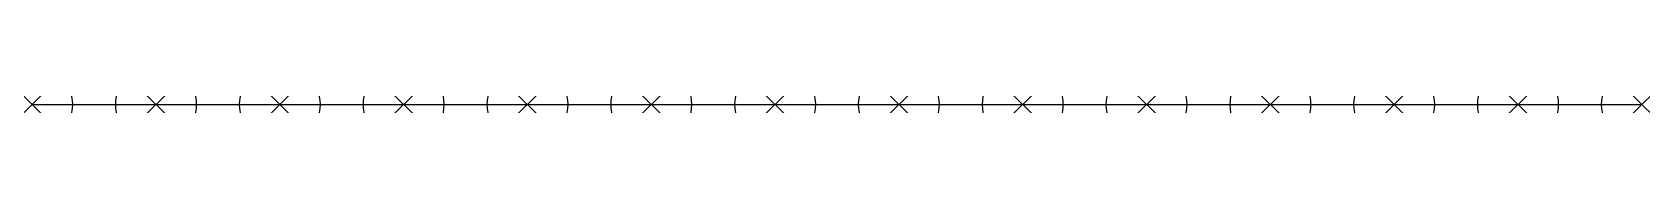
# Model space of a CAD drawing. Header units: inches. Extents: x 0 to 40, y 0 to 0.
# Drawn here: x 0 to 20, y 0 to 0 of the extents above; entities that cross this region are included whole.
import ezdxf

# ---------------------------------------------------------------- set-up
doc = ezdxf.new("R2010")
doc.units = ezdxf.units.IN
doc.header["$MEASUREMENT"] = 0
doc.header["$PDMODE"] = 35
for name, color, linetype in [('GF_Glass_01', 210, 'Continuous'), ('GF_Glass_02', 210, 'Continuous'), ('GF_Glass_03', 210, 'Continuous'), ('GF_Glass_04', 210, 'Continuous'), ('GF_Glass_05', 210, 'Continuous'), ('NF_Glassload', 150, 'Continuous'), ('NF_RestraintsXYZ', 70, 'Continuous'), ('NF_Windload_01', 40, 'Continuous'), ('NF_Windload_02', 40, 'Continuous'), ('NF_Windload_03', 40, 'Continuous'), ('NF_Windload_04', 40, 'Continuous'), ('NF_Windload_05', 40, 'Continuous'), ('NF_Windload_06', 40, 'Continuous'), ('NF_Windload_07', 40, 'Continuous'), ('NF_Windload_08', 40, 'Continuous'), ('NF_Windload_09', 40, 'Continuous'), ('NF_Windload_10', 40, 'Continuous'), ('NF_Windload_11', 40, 'Continuous'), ('NF_Windload_12', 40, 'Continuous'), ('NF_Windload_13', 40, 'Continuous'), ('NF_Windload_14', 40, 'Continuous'), ('NF_Windload_15', 40, 'Continuous')]:
    doc.layers.add(name, color=color, linetype=linetype)

msp = doc.modelspace()

# ---------------------------------------------------------------- linework, layer by layer
at = {"extrusion": (0, -1, -2e-16)}
for p, q in [((1.538, 0, 1.562), (1.538, 0)), ((3.077, 0, 1.562), (3.077, 0)), ((4.615, 0, 1.562), (4.615, 0)), ((6.154, 0, 1.562), (6.154, 0)), ((7.692, 0, 1.562), (7.692, 0)), ((9.231, 0, 1.562), (9.231, 0)), ((10.769, 0, 1.562), (10.769, 0)), ((12.308, 0, 1.562), (12.308, 0)), ((13.846, 0, 1.562), (13.846, 0)), ((15.385, 0, 1.562), (15.385, 0)), ((16.923, 0, 1.562), (16.923, 0)), ((18.462, 0, 1.562), (18.462, 0)), ((0, 0, 1.562), (1.538, 0, 1.562)), ((0, 0, 3.125), (1.538, 0, 3.125)), ((0, 0, 4.688), (1.538, 0, 4.688)), ((0, 0, 6.25), (1.538, 0, 6.25)), ((0, 0, 7.813), (1.538, 0, 7.813)), ((0, 0, 9.375), (1.538, 0, 9.375)), ((0, 0, 10.938), (1.538, 0, 10.938)), ((0, 0, 12.5), (1.538, 0, 12.5)), ((0, 0, 14.062), (1.538, 0, 14.062)), ((0, 0, 15.625), (1.538, 0, 15.625)), ((0, 0, 17.188), (1.538, 0, 17.188)), ((0, 0, 18.75), (1.538, 0, 18.75)), ((0, 0, 20.312), (1.538, 0, 20.312)), ((0, 0, 21.875), (1.538, 0, 21.875)), ((0, 0, 23.438), (1.538, 0, 23.438)), ((1.538, 0, 3.125), (1.538, 0, 1.562)), ((1.538, 0, 4.688), (1.538, 0, 3.125)), ((1.538, 0, 6.25), (1.538, 0, 4.688)), ((1.538, 0, 7.813), (1.538, 0, 6.25)), ((1.538, 0, 9.375), (1.538, 0, 7.813)), ((1.538, 0, 10.938), (1.538, 0, 9.375)), ((1.538, 0, 12.5), (1.538, 0, 10.938)), ((1.538, 0, 14.062), (1.538, 0, 12.5)), ((1.538, 0, 15.625), (1.538, 0, 14.062)), ((1.538, 0, 17.188), (1.538, 0, 15.625)), ((1.538, 0, 18.75), (1.538, 0, 17.188)), ((1.538, 0, 20.312), (1.538, 0, 18.75)), ((1.538, 0, 21.875), (1.538, 0, 20.312)), ((1.538, 0, 23.438), (1.538, 0, 21.875)), ((1.538, 0, 25), (1.538, 0, 23.438)), ((1.538, 0, 1.562), (3.077, 0, 1.562)), ((1.538, 0, 3.125), (3.077, 0, 3.125)), ((1.538, 0, 4.688), (3.077, 0, 4.688)), ((1.538, 0, 6.25), (3.077, 0, 6.25)), ((1.538, 0, 7.813), (3.077, 0, 7.813)), ((1.538, 0, 9.375), (3.077, 0, 9.375)), ((1.538, 0, 10.938), (3.077, 0, 10.938)), ((1.538, 0, 12.5), (3.077, 0, 12.5)), ((1.538, 0, 14.062), (3.077, 0, 14.062)), ((1.538, 0, 15.625), (3.077, 0, 15.625)), ((1.538, 0, 17.188), (3.077, 0, 17.188)), ((1.538, 0, 18.75), (3.077, 0, 18.75)), ((1.538, 0, 20.312), (3.077, 0, 20.312)), ((1.538, 0, 21.875), (3.077, 0, 21.875)), ((1.538, 0, 23.438), (3.077, 0, 23.438)), ((3.077, 0, 3.125), (3.077, 0, 1.562)), ((3.077, 0, 4.688), (3.077, 0, 3.125)), ((3.077, 0, 6.25), (3.077, 0, 4.688)), ((3.077, 0, 7.813), (3.077, 0, 6.25)), ((3.077, 0, 9.375), (3.077, 0, 7.813)), ((3.077, 0, 10.938), (3.077, 0, 9.375)), ((3.077, 0, 12.5), (3.077, 0, 10.938)), ((3.077, 0, 14.062), (3.077, 0, 12.5)), ((3.077, 0, 15.625), (3.077, 0, 14.062)), ((3.077, 0, 17.188), (3.077, 0, 15.625)), ((3.077, 0, 18.75), (3.077, 0, 17.188)), ((3.077, 0, 20.312), (3.077, 0, 18.75)), ((3.077, 0, 21.875), (3.077, 0, 20.312)), ((3.077, 0, 23.438), (3.077, 0, 21.875)), ((3.077, 0, 25), (3.077, 0, 23.438)), ((3.077, 0, 1.562), (4.615, 0, 1.562)), ((3.077, 0, 3.125), (4.615, 0, 3.125)), ((3.077, 0, 4.688), (4.615, 0, 4.688)), ((3.077, 0, 6.25), (4.615, 0, 6.25)), ((3.077, 0, 7.813), (4.615, 0, 7.813)), ((3.077, 0, 9.375), (4.615, 0, 9.375)), ((3.077, 0, 10.938), (4.615, 0, 10.938)), ((3.077, 0, 12.5), (4.615, 0, 12.5)), ((3.077, 0, 14.062), (4.615, 0, 14.062)), ((3.077, 0, 15.625), (4.615, 0, 15.625)), ((3.077, 0, 17.188), (4.615, 0, 17.188)), ((3.077, 0, 18.75), (4.615, 0, 18.75)), ((3.077, 0, 20.312), (4.615, 0, 20.312)), ((3.077, 0, 21.875), (4.615, 0, 21.875)), ((3.077, 0, 23.438), (4.615, 0, 23.438)), ((4.615, 0, 3.125), (4.615, 0, 1.562)), ((4.615, 0, 4.688), (4.615, 0, 3.125)), ((4.615, 0, 6.25), (4.615, 0, 4.688)), ((4.615, 0, 7.813), (4.615, 0, 6.25)), ((4.615, 0, 9.375), (4.615, 0, 7.813)), ((4.615, 0, 10.938), (4.615, 0, 9.375)), ((4.615, 0, 12.5), (4.615, 0, 10.938)), ((4.615, 0, 14.062), (4.615, 0, 12.5)), ((4.615, 0, 15.625), (4.615, 0, 14.062)), ((4.615, 0, 17.188), (4.615, 0, 15.625)), ((4.615, 0, 18.75), (4.615, 0, 17.188)), ((4.615, 0, 20.312), (4.615, 0, 18.75)), ((4.615, 0, 21.875), (4.615, 0, 20.312)), ((4.615, 0, 23.438), (4.615, 0, 21.875)), ((4.615, 0, 25), (4.615, 0, 23.438)), ((4.615, 0, 1.562), (6.154, 0, 1.562)), ((4.615, 0, 3.125), (6.154, 0, 3.125)), ((4.615, 0, 4.688), (6.154, 0, 4.688)), ((4.615, 0, 6.25), (6.154, 0, 6.25)), ((4.615, 0, 7.813), (6.154, 0, 7.813)), ((4.615, 0, 9.375), (6.154, 0, 9.375)), ((4.615, 0, 10.938), (6.154, 0, 10.938)), ((4.615, 0, 12.5), (6.154, 0, 12.5)), ((4.615, 0, 14.062), (6.154, 0, 14.062)), ((4.615, 0, 15.625), (6.154, 0, 15.625)), ((4.615, 0, 17.188), (6.154, 0, 17.188)), ((4.615, 0, 18.75), (6.154, 0, 18.75)), ((4.615, 0, 20.312), (6.154, 0, 20.312)), ((4.615, 0, 21.875), (6.154, 0, 21.875)), ((4.615, 0, 23.438), (6.154, 0, 23.438)), ((6.154, 0, 3.125), (6.154, 0, 1.562)), ((6.154, 0, 4.688), (6.154, 0, 3.125)), ((6.154, 0, 6.25), (6.154, 0, 4.688)), ((6.154, 0, 7.813), (6.154, 0, 6.25)), ((6.154, 0, 9.375), (6.154, 0, 7.813)), ((6.154, 0, 10.938), (6.154, 0, 9.375)), ((6.154, 0, 12.5), (6.154, 0, 10.938)), ((6.154, 0, 14.062), (6.154, 0, 12.5)), ((6.154, 0, 15.625), (6.154, 0, 14.062)), ((6.154, 0, 17.188), (6.154, 0, 15.625)), ((6.154, 0, 18.75), (6.154, 0, 17.188)), ((6.154, 0, 20.312), (6.154, 0, 18.75)), ((6.154, 0, 21.875), (6.154, 0, 20.312)), ((6.154, 0, 23.438), (6.154, 0, 21.875)), ((6.154, 0, 25), (6.154, 0, 23.438)), ((6.154, 0, 1.562), (7.692, 0, 1.562)), ((6.154, 0, 3.125), (7.692, 0, 3.125)), ((6.154, 0, 4.688), (7.692, 0, 4.688)), ((6.154, 0, 6.25), (7.692, 0, 6.25)), ((6.154, 0, 7.813), (7.692, 0, 7.813)), ((6.154, 0, 9.375), (7.692, 0, 9.375)), ((6.154, 0, 10.938), (7.692, 0, 10.938)), ((6.154, 0, 12.5), (7.692, 0, 12.5)), ((6.154, 0, 14.062), (7.692, 0, 14.062)), ((6.154, 0, 15.625), (7.692, 0, 15.625)), ((6.154, 0, 17.188), (7.692, 0, 17.188)), ((6.154, 0, 18.75), (7.692, 0, 18.75)), ((6.154, 0, 20.312), (7.692, 0, 20.312)), ((6.154, 0, 21.875), (7.692, 0, 21.875)), ((6.154, 0, 23.438), (7.692, 0, 23.438)), ((7.692, 0, 3.125), (7.692, 0, 1.562)), ((7.692, 0, 4.688), (7.692, 0, 3.125)), ((7.692, 0, 6.25), (7.692, 0, 4.688)), ((7.692, 0, 7.813), (7.692, 0, 6.25)), ((7.692, 0, 9.375), (7.692, 0, 7.813)), ((7.692, 0, 10.938), (7.692, 0, 9.375)), ((7.692, 0, 12.5), (7.692, 0, 10.938)), ((7.692, 0, 14.062), (7.692, 0, 12.5)), ((7.692, 0, 15.625), (7.692, 0, 14.062)), ((7.692, 0, 17.188), (7.692, 0, 15.625)), ((7.692, 0, 18.75), (7.692, 0, 17.188)), ((7.692, 0, 20.312), (7.692, 0, 18.75)), ((7.692, 0, 21.875), (7.692, 0, 20.312)), ((7.692, 0, 23.438), (7.692, 0, 21.875)), ((7.692, 0, 25), (7.692, 0, 23.438)), ((7.692, 0, 1.562), (9.231, 0, 1.562)), ((7.692, 0, 3.125), (9.231, 0, 3.125)), ((7.692, 0, 4.688), (9.231, 0, 4.688)), ((7.692, 0, 6.25), (9.231, 0, 6.25)), ((7.692, 0, 7.813), (9.231, 0, 7.813)), ((7.692, 0, 9.375), (9.231, 0, 9.375)), ((7.692, 0, 10.938), (9.231, 0, 10.938)), ((7.692, 0, 12.5), (9.231, 0, 12.5)), ((7.692, 0, 14.062), (9.231, 0, 14.062)), ((7.692, 0, 15.625), (9.231, 0, 15.625)), ((7.692, 0, 17.188), (9.231, 0, 17.188)), ((7.692, 0, 18.75), (9.231, 0, 18.75)), ((7.692, 0, 20.312), (9.231, 0, 20.312)), ((7.692, 0, 21.875), (9.231, 0, 21.875)), ((7.692, 0, 23.438), (9.231, 0, 23.438)), ((9.231, 0, 3.125), (9.231, 0, 1.562)), ((9.231, 0, 4.688), (9.231, 0, 3.125)), ((9.231, 0, 6.25), (9.231, 0, 4.688)), ((9.231, 0, 7.813), (9.231, 0, 6.25)), ((9.231, 0, 9.375), (9.231, 0, 7.813)), ((9.231, 0, 10.938), (9.231, 0, 9.375)), ((9.231, 0, 12.5), (9.231, 0, 10.938)), ((9.231, 0, 14.062), (9.231, 0, 12.5)), ((9.231, 0, 15.625), (9.231, 0, 14.062)), ((9.231, 0, 17.188), (9.231, 0, 15.625)), ((9.231, 0, 18.75), (9.231, 0, 17.188)), ((9.231, 0, 20.312), (9.231, 0, 18.75)), ((9.231, 0, 21.875), (9.231, 0, 20.312)), ((9.231, 0, 23.438), (9.231, 0, 21.875)), ((9.231, 0, 25), (9.231, 0, 23.438)), ((9.231, 0, 1.562), (10.769, 0, 1.562)), ((9.231, 0, 3.125), (10.769, 0, 3.125)), ((9.231, 0, 4.688), (10.769, 0, 4.688)), ((9.231, 0, 6.25), (10.769, 0, 6.25)), ((9.231, 0, 7.813), (10.769, 0, 7.813)), ((9.231, 0, 9.375), (10.769, 0, 9.375)), ((9.231, 0, 10.938), (10.769, 0, 10.938)), ((9.231, 0, 12.5), (10.769, 0, 12.5)), ((9.231, 0, 14.062), (10.769, 0, 14.062)), ((9.231, 0, 15.625), (10.769, 0, 15.625)), ((9.231, 0, 17.188), (10.769, 0, 17.188)), ((9.231, 0, 18.75), (10.769, 0, 18.75)), ((9.231, 0, 20.312), (10.769, 0, 20.312)), ((9.231, 0, 21.875), (10.769, 0, 21.875)), ((9.231, 0, 23.438), (10.769, 0, 23.438)), ((10.769, 0, 3.125), (10.769, 0, 1.562)), ((10.769, 0, 4.688), (10.769, 0, 3.125)), ((10.769, 0, 6.25), (10.769, 0, 4.688)), ((10.769, 0, 7.813), (10.769, 0, 6.25)), ((10.769, 0, 9.375), (10.769, 0, 7.813)), ((10.769, 0, 10.938), (10.769, 0, 9.375)), ((10.769, 0, 12.5), (10.769, 0, 10.938)), ((10.769, 0, 14.062), (10.769, 0, 12.5)), ((10.769, 0, 15.625), (10.769, 0, 14.062)), ((10.769, 0, 17.188), (10.769, 0, 15.625)), ((10.769, 0, 18.75), (10.769, 0, 17.188)), ((10.769, 0, 20.312), (10.769, 0, 18.75)), ((10.769, 0, 21.875), (10.769, 0, 20.312)), ((10.769, 0, 23.438), (10.769, 0, 21.875)), ((10.769, 0, 25), (10.769, 0, 23.438)), ((10.769, 0, 1.562), (12.308, 0, 1.562)), ((10.769, 0, 3.125), (12.308, 0, 3.125)), ((10.769, 0, 4.688), (12.308, 0, 4.688)), ((10.769, 0, 6.25), (12.308, 0, 6.25)), ((10.769, 0, 7.813), (12.308, 0, 7.813)), ((10.769, 0, 9.375), (12.308, 0, 9.375)), ((10.769, 0, 10.938), (12.308, 0, 10.938)), ((10.769, 0, 12.5), (12.308, 0, 12.5)), ((10.769, 0, 14.062), (12.308, 0, 14.062)), ((10.769, 0, 15.625), (12.308, 0, 15.625)), ((10.769, 0, 17.188), (12.308, 0, 17.188)), ((10.769, 0, 18.75), (12.308, 0, 18.75)), ((10.769, 0, 20.312), (12.308, 0, 20.312)), ((10.769, 0, 21.875), (12.308, 0, 21.875)), ((10.769, 0, 23.438), (12.308, 0, 23.438)), ((12.308, 0, 3.125), (12.308, 0, 1.562)), ((12.308, 0, 4.688), (12.308, 0, 3.125)), ((12.308, 0, 6.25), (12.308, 0, 4.688)), ((12.308, 0, 7.813), (12.308, 0, 6.25)), ((12.308, 0, 9.375), (12.308, 0, 7.813)), ((12.308, 0, 10.938), (12.308, 0, 9.375)), ((12.308, 0, 12.5), (12.308, 0, 10.938)), ((12.308, 0, 14.062), (12.308, 0, 12.5)), ((12.308, 0, 15.625), (12.308, 0, 14.062)), ((12.308, 0, 17.188), (12.308, 0, 15.625)), ((12.308, 0, 18.75), (12.308, 0, 17.188)), ((12.308, 0, 20.312), (12.308, 0, 18.75)), ((12.308, 0, 21.875), (12.308, 0, 20.312)), ((12.308, 0, 23.438), (12.308, 0, 21.875)), ((12.308, 0, 25), (12.308, 0, 23.438)), ((12.308, 0, 1.562), (13.846, 0, 1.562)), ((12.308, 0, 3.125), (13.846, 0, 3.125)), ((12.308, 0, 4.688), (13.846, 0, 4.688)), ((12.308, 0, 6.25), (13.846, 0, 6.25)), ((12.308, 0, 7.813), (13.846, 0, 7.813)), ((12.308, 0, 9.375), (13.846, 0, 9.375)), ((12.308, 0, 10.938), (13.846, 0, 10.938)), ((12.308, 0, 12.5), (13.846, 0, 12.5)), ((12.308, 0, 14.062), (13.846, 0, 14.062)), ((12.308, 0, 15.625), (13.846, 0, 15.625)), ((12.308, 0, 17.188), (13.846, 0, 17.188)), ((12.308, 0, 18.75), (13.846, 0, 18.75)), ((12.308, 0, 20.312), (13.846, 0, 20.312)), ((12.308, 0, 21.875), (13.846, 0, 21.875)), ((12.308, 0, 23.438), (13.846, 0, 23.438)), ((13.846, 0, 3.125), (13.846, 0, 1.562)), ((13.846, 0, 4.688), (13.846, 0, 3.125)), ((13.846, 0, 6.25), (13.846, 0, 4.688)), ((13.846, 0, 7.813), (13.846, 0, 6.25)), ((13.846, 0, 9.375), (13.846, 0, 7.813)), ((13.846, 0, 10.938), (13.846, 0, 9.375)), ((13.846, 0, 12.5), (13.846, 0, 10.938)), ((13.846, 0, 14.062), (13.846, 0, 12.5)), ((13.846, 0, 15.625), (13.846, 0, 14.062)), ((13.846, 0, 17.188), (13.846, 0, 15.625)), ((13.846, 0, 18.75), (13.846, 0, 17.188)), ((13.846, 0, 20.312), (13.846, 0, 18.75)), ((13.846, 0, 21.875), (13.846, 0, 20.312)), ((13.846, 0, 23.438), (13.846, 0, 21.875)), ((13.846, 0, 25), (13.846, 0, 23.438)), ((13.846, 0, 1.562), (15.385, 0, 1.562)), ((13.846, 0, 3.125), (15.385, 0, 3.125)), ((13.846, 0, 4.688), (15.385, 0, 4.688)), ((13.846, 0, 6.25), (15.385, 0, 6.25)), ((13.846, 0, 7.813), (15.385, 0, 7.813)), ((13.846, 0, 9.375), (15.385, 0, 9.375)), ((13.846, 0, 10.938), (15.385, 0, 10.938)), ((13.846, 0, 12.5), (15.385, 0, 12.5)), ((13.846, 0, 14.062), (15.385, 0, 14.062)), ((13.846, 0, 15.625), (15.385, 0, 15.625)), ((13.846, 0, 17.188), (15.385, 0, 17.188)), ((13.846, 0, 18.75), (15.385, 0, 18.75)), ((13.846, 0, 20.312), (15.385, 0, 20.312)), ((13.846, 0, 21.875), (15.385, 0, 21.875)), ((13.846, 0, 23.438), (15.385, 0, 23.438)), ((15.385, 0, 3.125), (15.385, 0, 1.562)), ((15.385, 0, 4.688), (15.385, 0, 3.125)), ((15.385, 0, 6.25), (15.385, 0, 4.688)), ((15.385, 0, 7.813), (15.385, 0, 6.25)), ((15.385, 0, 9.375), (15.385, 0, 7.813)), ((15.385, 0, 10.938), (15.385, 0, 9.375)), ((15.385, 0, 12.5), (15.385, 0, 10.938)), ((15.385, 0, 14.062), (15.385, 0, 12.5)), ((15.385, 0, 15.625), (15.385, 0, 14.062)), ((15.385, 0, 17.188), (15.385, 0, 15.625)), ((15.385, 0, 18.75), (15.385, 0, 17.188)), ((15.385, 0, 20.312), (15.385, 0, 18.75)), ((15.385, 0, 21.875), (15.385, 0, 20.312)), ((15.385, 0, 23.438), (15.385, 0, 21.875)), ((15.385, 0, 25), (15.385, 0, 23.438)), ((15.385, 0, 1.562), (16.923, 0, 1.562)), ((15.385, 0, 3.125), (16.923, 0, 3.125)), ((15.385, 0, 4.688), (16.923, 0, 4.688)), ((15.385, 0, 6.25), (16.923, 0, 6.25)), ((15.385, 0, 7.813), (16.923, 0, 7.813)), ((15.385, 0, 9.375), (16.923, 0, 9.375)), ((15.385, 0, 10.938), (16.923, 0, 10.938)), ((15.385, 0, 12.5), (16.923, 0, 12.5)), ((15.385, 0, 14.062), (16.923, 0, 14.062)), ((15.385, 0, 15.625), (16.923, 0, 15.625)), ((15.385, 0, 17.188), (16.923, 0, 17.188)), ((15.385, 0, 18.75), (16.923, 0, 18.75)), ((15.385, 0, 20.312), (16.923, 0, 20.312)), ((15.385, 0, 21.875), (16.923, 0, 21.875)), ((15.385, 0, 23.438), (16.923, 0, 23.438)), ((16.923, 0, 3.125), (16.923, 0, 1.562)), ((16.923, 0, 4.688), (16.923, 0, 3.125)), ((16.923, 0, 6.25), (16.923, 0, 4.688)), ((16.923, 0, 7.813), (16.923, 0, 6.25)), ((16.923, 0, 9.375), (16.923, 0, 7.813)), ((16.923, 0, 10.938), (16.923, 0, 9.375)), ((16.923, 0, 12.5), (16.923, 0, 10.938)), ((16.923, 0, 14.062), (16.923, 0, 12.5)), ((16.923, 0, 15.625), (16.923, 0, 14.062)), ((16.923, 0, 17.188), (16.923, 0, 15.625)), ((16.923, 0, 18.75), (16.923, 0, 17.188)), ((16.923, 0, 20.312), (16.923, 0, 18.75)), ((16.923, 0, 21.875), (16.923, 0, 20.312)), ((16.923, 0, 23.438), (16.923, 0, 21.875)), ((16.923, 0, 25), (16.923, 0, 23.438)), ((16.923, 0, 1.562), (18.462, 0, 1.562)), ((16.923, 0, 3.125), (18.462, 0, 3.125)), ((16.923, 0, 4.688), (18.462, 0, 4.688)), ((16.923, 0, 6.25), (18.462, 0, 6.25)), ((16.923, 0, 7.813), (18.462, 0, 7.813)), ((16.923, 0, 9.375), (18.462, 0, 9.375)), ((16.923, 0, 10.938), (18.462, 0, 10.938)), ((16.923, 0, 12.5), (18.462, 0, 12.5)), ((16.923, 0, 14.062), (18.462, 0, 14.062)), ((16.923, 0, 15.625), (18.462, 0, 15.625)), ((16.923, 0, 17.188), (18.462, 0, 17.188)), ((16.923, 0, 18.75), (18.462, 0, 18.75)), ((16.923, 0, 20.312), (18.462, 0, 20.312)), ((16.923, 0, 21.875), (18.462, 0, 21.875)), ((16.923, 0, 23.438), (18.462, 0, 23.438)), ((18.462, 0, 3.125), (18.462, 0, 1.562)), ((18.462, 0, 4.688), (18.462, 0, 3.125)), ((18.462, 0, 6.25), (18.462, 0, 4.688)), ((18.462, 0, 7.813), (18.462, 0, 6.25)), ((18.462, 0, 9.375), (18.462, 0, 7.813)), ((18.462, 0, 10.938), (18.462, 0, 9.375)), ((18.462, 0, 12.5), (18.462, 0, 10.938)), ((18.462, 0, 14.062), (18.462, 0, 12.5)), ((18.462, 0, 15.625), (18.462, 0, 14.062)), ((18.462, 0, 17.188), (18.462, 0, 15.625)), ((18.462, 0, 18.75), (18.462, 0, 17.188)), ((18.462, 0, 20.312), (18.462, 0, 18.75)), ((18.462, 0, 21.875), (18.462, 0, 20.312)), ((18.462, 0, 23.438), (18.462, 0, 21.875)), ((18.462, 0, 25), (18.462, 0, 23.438)), ((18.462, 0, 1.562), (20, 0, 1.562)), ((18.462, 0, 3.125), (20, 0, 3.125)), ((18.462, 0, 4.688), (20, 0, 4.688)), ((18.462, 0, 6.25), (20, 0, 6.25)), ((18.462, 0, 7.813), (20, 0, 7.813)), ((18.462, 0, 9.375), (20, 0, 9.375)), ((18.462, 0, 10.938), (20, 0, 10.938)), ((18.462, 0, 12.5), (20, 0, 12.5)), ((18.462, 0, 14.062), (20, 0, 14.062)), ((18.462, 0, 15.625), (20, 0, 15.625)), ((18.462, 0, 17.188), (20, 0, 17.188)), ((18.462, 0, 18.75), (20, 0, 18.75)), ((18.462, 0, 20.312), (20, 0, 20.312)), ((18.462, 0, 21.875), (20, 0, 21.875)), ((18.462, 0, 23.438), (20, 0, 23.438))]:
    msp.add_line(p, q, dxfattribs=at)
at = {"layer": 'GF_Glass_01', "extrusion": (0, -1, -2e-16)}
for p in [(1.538, 0), (3.077, 0), (1.538, 0, 1.562), (3.077, 0, 1.562)]:
    msp.add_point(p, dxfattribs=at)
at = {"layer": 'GF_Glass_02', "extrusion": (0, -1, -2e-16)}
for p in [(6.154, 0, 7.813), (6.154, 0, 9.375), (7.692, 0, 7.813), (7.692, 0, 9.375)]:
    msp.add_point(p, dxfattribs=at)
at = {"layer": 'GF_Glass_03', "extrusion": (0, -1, -2e-16)}
for p in [(16.923, 0, 12.5), (16.923, 0, 14.062), (18.462, 0, 12.5), (18.462, 0, 14.062)]:
    msp.add_point(p, dxfattribs=at)
at = {"layer": 'GF_Glass_04', "extrusion": (0, -1, -2e-16)}
for p in [(10.769, 0, 18.75), (10.769, 0, 20.312), (12.308, 0, 18.75), (12.308, 0, 20.312)]:
    msp.add_point(p, dxfattribs=at)
at = {"layer": 'GF_Glass_05', "extrusion": (0, -1, -2e-16)}
for p in [(1.538, 0, 21.875), (1.538, 0, 23.438), (3.077, 0, 21.875), (3.077, 0, 23.438)]:
    msp.add_point(p, dxfattribs=at)
at = {"layer": 'NF_Glassload', "extrusion": (0, -1, -2e-16)}
for p in [(1.538, 0, 7.813), (1.538, 0, 6.25), (1.538, 0, 4.688), (1.538, 0, 1.562), (1.538, 0, 3.125), (1.538, 0, 9.375), (1.538, 0, 10.938), (1.538, 0, 12.5), (1.538, 0, 14.062), (1.538, 0, 15.625), (1.538, 0, 17.188), (1.538, 0, 18.75), (1.538, 0, 20.312), (1.538, 0, 21.875), (1.538, 0, 23.438), (3.077, 0, 7.813), (3.077, 0, 6.25), (3.077, 0, 4.688), (3.077, 0, 1.562), (3.077, 0, 3.125), (3.077, 0, 9.375), (3.077, 0, 10.938), (3.077, 0, 12.5), (3.077, 0, 14.062), (3.077, 0, 15.625), (3.077, 0, 17.188), (3.077, 0, 18.75), (3.077, 0, 20.312), (3.077, 0, 21.875), (3.077, 0, 23.438), (4.615, 0, 7.813), (4.615, 0, 6.25), (4.615, 0, 4.688), (4.615, 0, 1.562), (4.615, 0, 3.125), (4.615, 0, 9.375), (4.615, 0, 10.938), (4.615, 0, 12.5), (4.615, 0, 14.062), (4.615, 0, 15.625), (4.615, 0, 17.188), (4.615, 0, 18.75), (4.615, 0, 20.312), (4.615, 0, 21.875), (4.615, 0, 23.438), (6.154, 0, 7.813), (6.154, 0, 6.25), (6.154, 0, 4.688), (6.154, 0, 1.562), (6.154, 0, 3.125), (6.154, 0, 9.375), (6.154, 0, 10.938), (6.154, 0, 12.5), (6.154, 0, 14.062), (6.154, 0, 15.625), (6.154, 0, 17.188), (6.154, 0, 18.75), (6.154, 0, 20.312), (6.154, 0, 21.875), (6.154, 0, 23.438), (7.692, 0, 7.813), (7.692, 0, 6.25), (7.692, 0, 4.688), (7.692, 0, 1.562), (7.692, 0, 3.125), (7.692, 0, 9.375), (7.692, 0, 10.938), (7.692, 0, 12.5), (7.692, 0, 14.062), (7.692, 0, 15.625), (7.692, 0, 17.188), (7.692, 0, 18.75), (7.692, 0, 20.312), (7.692, 0, 21.875), (7.692, 0, 23.438), (9.231, 0, 7.813), (9.231, 0, 6.25), (9.231, 0, 4.688), (9.231, 0, 1.562), (9.231, 0, 3.125), (9.231, 0, 9.375), (9.231, 0, 10.938), (9.231, 0, 12.5), (9.231, 0, 14.062), (9.231, 0, 15.625), (9.231, 0, 17.188), (9.231, 0, 18.75), (9.231, 0, 20.312), (9.231, 0, 21.875), (9.231, 0, 23.438), (10.769, 0, 7.813), (10.769, 0, 6.25), (10.769, 0, 4.688), (10.769, 0, 1.562), (10.769, 0, 3.125), (10.769, 0, 9.375), (10.769, 0, 10.938), (10.769, 0, 12.5), (10.769, 0, 14.062), (10.769, 0, 15.625), (10.769, 0, 17.188), (10.769, 0, 18.75), (10.769, 0, 20.312), (10.769, 0, 21.875), (10.769, 0, 23.438), (12.308, 0, 7.813), (12.308, 0, 6.25), (12.308, 0, 4.688), (12.308, 0, 1.562), (12.308, 0, 3.125), (12.308, 0, 9.375), (12.308, 0, 10.938), (12.308, 0, 12.5), (12.308, 0, 14.062), (12.308, 0, 15.625), (12.308, 0, 17.188), (12.308, 0, 18.75), (12.308, 0, 20.312), (12.308, 0, 21.875), (12.308, 0, 23.438), (13.846, 0, 7.813), (13.846, 0, 6.25), (13.846, 0, 4.688), (13.846, 0, 1.562), (13.846, 0, 3.125), (13.846, 0, 9.375), (13.846, 0, 10.938), (13.846, 0, 12.5), (13.846, 0, 14.062), (13.846, 0, 15.625), (13.846, 0, 17.188), (13.846, 0, 18.75), (13.846, 0, 20.312), (13.846, 0, 21.875), (13.846, 0, 23.438), (15.385, 0, 7.813), (15.385, 0, 6.25), (15.385, 0, 4.688), (15.385, 0, 1.562), (15.385, 0, 3.125), (15.385, 0, 9.375), (15.385, 0, 10.938), (15.385, 0, 12.5), (15.385, 0, 14.062), (15.385, 0, 15.625), (15.385, 0, 17.188), (15.385, 0, 18.75), (15.385, 0, 20.312), (15.385, 0, 21.875), (15.385, 0, 23.438), (16.923, 0, 7.813), (16.923, 0, 6.25), (16.923, 0, 4.688), (16.923, 0, 1.562), (16.923, 0, 3.125), (16.923, 0, 9.375), (16.923, 0, 10.938), (16.923, 0, 12.5), (16.923, 0, 14.062), (16.923, 0, 15.625), (16.923, 0, 17.188), (16.923, 0, 18.75), (16.923, 0, 20.312), (16.923, 0, 21.875), (16.923, 0, 23.438), (18.462, 0, 7.813), (18.462, 0, 6.25), (18.462, 0, 4.688), (18.462, 0, 1.562), (18.462, 0, 3.125), (18.462, 0, 9.375), (18.462, 0, 10.938), (18.462, 0, 12.5), (18.462, 0, 14.062), (18.462, 0, 15.625), (18.462, 0, 17.188), (18.462, 0, 18.75), (18.462, 0, 20.312), (18.462, 0, 21.875), (18.462, 0, 23.438), (20, 0, 1.562), (20, 0, 18.75), (20, 0, 20.312), (20, 0, 23.438)]:
    msp.add_point(p, dxfattribs=at)
at = {"layer": 'NF_RestraintsXYZ', "extrusion": (0, -1, -2e-16)}
for p in [(1.538, 0), (3.077, 0), (4.615, 0), (6.154, 0), (7.692, 0), (9.231, 0), (10.769, 0), (12.308, 0), (13.846, 0), (15.385, 0), (16.923, 0), (18.462, 0), (0, 0, 23.438), (0, 0, 21.875), (0, 0, 20.312), (0, 0, 18.75), (0, 0, 17.188), (0, 0, 15.625), (0, 0, 14.062), (0, 0, 12.5), (0, 0, 10.938), (0, 0, 9.375), (0, 0, 7.813), (0, 0, 6.25), (0, 0, 4.688), (0, 0, 3.125), (0, 0, 1.562), (1.538, 0, 25), (3.077, 0, 25), (4.615, 0, 25), (6.154, 0, 25), (7.692, 0, 25), (9.231, 0, 25), (10.769, 0, 25), (12.308, 0, 25), (13.846, 0, 25), (15.385, 0, 25), (16.923, 0, 25), (18.462, 0, 25)]:
    msp.add_point(p, dxfattribs=at)
at = {"layer": 'NF_Windload_01', "extrusion": (0, -1, -2e-16)}
for p in [(1.538, 0, 1.562), (3.077, 0, 1.562), (4.615, 0, 1.562), (6.154, 0, 1.562), (7.692, 0, 1.562), (9.231, 0, 1.562), (10.769, 0, 1.562), (12.308, 0, 1.562), (13.846, 0, 1.562), (15.385, 0, 1.562), (16.923, 0, 1.562), (18.462, 0, 1.562), (20, 0, 1.562)]:
    msp.add_point(p, dxfattribs=at)
at = {"layer": 'NF_Windload_02', "extrusion": (0, -1, -2e-16)}
for p in [(1.538, 0, 3.125), (3.077, 0, 3.125), (4.615, 0, 3.125), (6.154, 0, 3.125), (7.692, 0, 3.125), (9.231, 0, 3.125), (10.769, 0, 3.125), (12.308, 0, 3.125), (13.846, 0, 3.125), (15.385, 0, 3.125), (16.923, 0, 3.125), (18.462, 0, 3.125)]:
    msp.add_point(p, dxfattribs=at)
at = {"layer": 'NF_Windload_03', "extrusion": (0, -1, -2e-16)}
for p in [(1.538, 0, 4.688), (3.077, 0, 4.688), (4.615, 0, 4.688), (6.154, 0, 4.688), (7.692, 0, 4.688), (9.231, 0, 4.688), (10.769, 0, 4.688), (12.308, 0, 4.688), (13.846, 0, 4.688), (15.385, 0, 4.688), (16.923, 0, 4.688), (18.462, 0, 4.688)]:
    msp.add_point(p, dxfattribs=at)
at = {"layer": 'NF_Windload_04', "extrusion": (0, -1, -2e-16)}
for p in [(1.538, 0, 6.25), (3.077, 0, 6.25), (4.615, 0, 6.25), (6.154, 0, 6.25), (7.692, 0, 6.25), (9.231, 0, 6.25), (10.769, 0, 6.25), (12.308, 0, 6.25), (13.846, 0, 6.25), (15.385, 0, 6.25), (16.923, 0, 6.25), (18.462, 0, 6.25)]:
    msp.add_point(p, dxfattribs=at)
at = {"layer": 'NF_Windload_05', "extrusion": (0, -1, -2e-16)}
for p in [(1.538, 0, 7.813), (3.077, 0, 7.813), (4.615, 0, 7.813), (6.154, 0, 7.813), (7.692, 0, 7.813), (9.231, 0, 7.813), (10.769, 0, 7.813), (12.308, 0, 7.813), (13.846, 0, 7.813), (15.385, 0, 7.813), (16.923, 0, 7.813), (18.462, 0, 7.813)]:
    msp.add_point(p, dxfattribs=at)
at = {"layer": 'NF_Windload_06', "extrusion": (0, -1, -2e-16)}
for p in [(1.538, 0, 9.375), (3.077, 0, 9.375), (4.615, 0, 9.375), (6.154, 0, 9.375), (7.692, 0, 9.375), (9.231, 0, 9.375), (10.769, 0, 9.375), (12.308, 0, 9.375), (13.846, 0, 9.375), (15.385, 0, 9.375), (16.923, 0, 9.375), (18.462, 0, 9.375)]:
    msp.add_point(p, dxfattribs=at)
at = {"layer": 'NF_Windload_07', "extrusion": (0, -1, -2e-16)}
for p in [(1.538, 0, 10.938), (3.077, 0, 10.938), (4.615, 0, 10.938), (6.154, 0, 10.938), (7.692, 0, 10.938), (9.231, 0, 10.938), (10.769, 0, 10.938), (12.308, 0, 10.938), (13.846, 0, 10.938), (15.385, 0, 10.938), (16.923, 0, 10.938), (18.462, 0, 10.938)]:
    msp.add_point(p, dxfattribs=at)
at = {"layer": 'NF_Windload_08', "extrusion": (0, -1, -2e-16)}
for p in [(1.538, 0, 12.5), (3.077, 0, 12.5), (4.615, 0, 12.5), (6.154, 0, 12.5), (7.692, 0, 12.5), (9.231, 0, 12.5), (10.769, 0, 12.5), (12.308, 0, 12.5), (13.846, 0, 12.5), (15.385, 0, 12.5), (16.923, 0, 12.5), (18.462, 0, 12.5)]:
    msp.add_point(p, dxfattribs=at)
at = {"layer": 'NF_Windload_09', "extrusion": (0, -1, -2e-16)}
for p in [(1.538, 0, 14.062), (3.077, 0, 14.062), (4.615, 0, 14.062), (6.154, 0, 14.062), (7.692, 0, 14.062), (9.231, 0, 14.062), (10.769, 0, 14.062), (12.308, 0, 14.062), (13.846, 0, 14.062), (15.385, 0, 14.062), (16.923, 0, 14.062), (18.462, 0, 14.062)]:
    msp.add_point(p, dxfattribs=at)
at = {"layer": 'NF_Windload_10', "extrusion": (0, -1, -2e-16)}
for p in [(1.538, 0, 15.625), (3.077, 0, 15.625), (4.615, 0, 15.625), (6.154, 0, 15.625), (7.692, 0, 15.625), (9.231, 0, 15.625), (10.769, 0, 15.625), (12.308, 0, 15.625), (13.846, 0, 15.625), (15.385, 0, 15.625), (16.923, 0, 15.625), (18.462, 0, 15.625)]:
    msp.add_point(p, dxfattribs=at)
at = {"layer": 'NF_Windload_11', "extrusion": (0, -1, -2e-16)}
for p in [(1.538, 0, 17.188), (3.077, 0, 17.188), (4.615, 0, 17.188), (6.154, 0, 17.188), (7.692, 0, 17.188), (9.231, 0, 17.188), (10.769, 0, 17.188), (12.308, 0, 17.188), (13.846, 0, 17.188), (15.385, 0, 17.188), (16.923, 0, 17.188), (18.462, 0, 17.188)]:
    msp.add_point(p, dxfattribs=at)
at = {"layer": 'NF_Windload_12', "extrusion": (0, -1, -2e-16)}
for p in [(1.538, 0, 18.75), (3.077, 0, 18.75), (4.615, 0, 18.75), (6.154, 0, 18.75), (7.692, 0, 18.75), (9.231, 0, 18.75), (10.769, 0, 18.75), (12.308, 0, 18.75), (13.846, 0, 18.75), (15.385, 0, 18.75), (16.923, 0, 18.75), (18.462, 0, 18.75), (20, 0, 18.75)]:
    msp.add_point(p, dxfattribs=at)
at = {"layer": 'NF_Windload_13', "extrusion": (0, -1, -2e-16)}
for p in [(1.538, 0, 20.312), (3.077, 0, 20.312), (4.615, 0, 20.312), (6.154, 0, 20.312), (7.692, 0, 20.312), (9.231, 0, 20.312), (10.769, 0, 20.312), (12.308, 0, 20.312), (13.846, 0, 20.312), (15.385, 0, 20.312), (16.923, 0, 20.312), (18.462, 0, 20.312), (20, 0, 20.312)]:
    msp.add_point(p, dxfattribs=at)
at = {"layer": 'NF_Windload_14', "extrusion": (0, -1, -2e-16)}
for p in [(1.538, 0, 21.875), (3.077, 0, 21.875), (4.615, 0, 21.875), (6.154, 0, 21.875), (7.692, 0, 21.875), (9.231, 0, 21.875), (10.769, 0, 21.875), (12.308, 0, 21.875), (13.846, 0, 21.875), (15.385, 0, 21.875), (16.923, 0, 21.875), (18.462, 0, 21.875)]:
    msp.add_point(p, dxfattribs=at)
at = {"layer": 'NF_Windload_15', "extrusion": (0, -1, -2e-16)}
for p in [(1.538, 0, 23.438), (3.077, 0, 23.438), (4.615, 0, 23.438), (6.154, 0, 23.438), (7.692, 0, 23.438), (9.231, 0, 23.438), (10.769, 0, 23.438), (12.308, 0, 23.438), (13.846, 0, 23.438), (15.385, 0, 23.438), (16.923, 0, 23.438), (18.462, 0, 23.438), (20, 0, 23.438)]:
    msp.add_point(p, dxfattribs=at)

doc.saveas('drawing.dxf')
